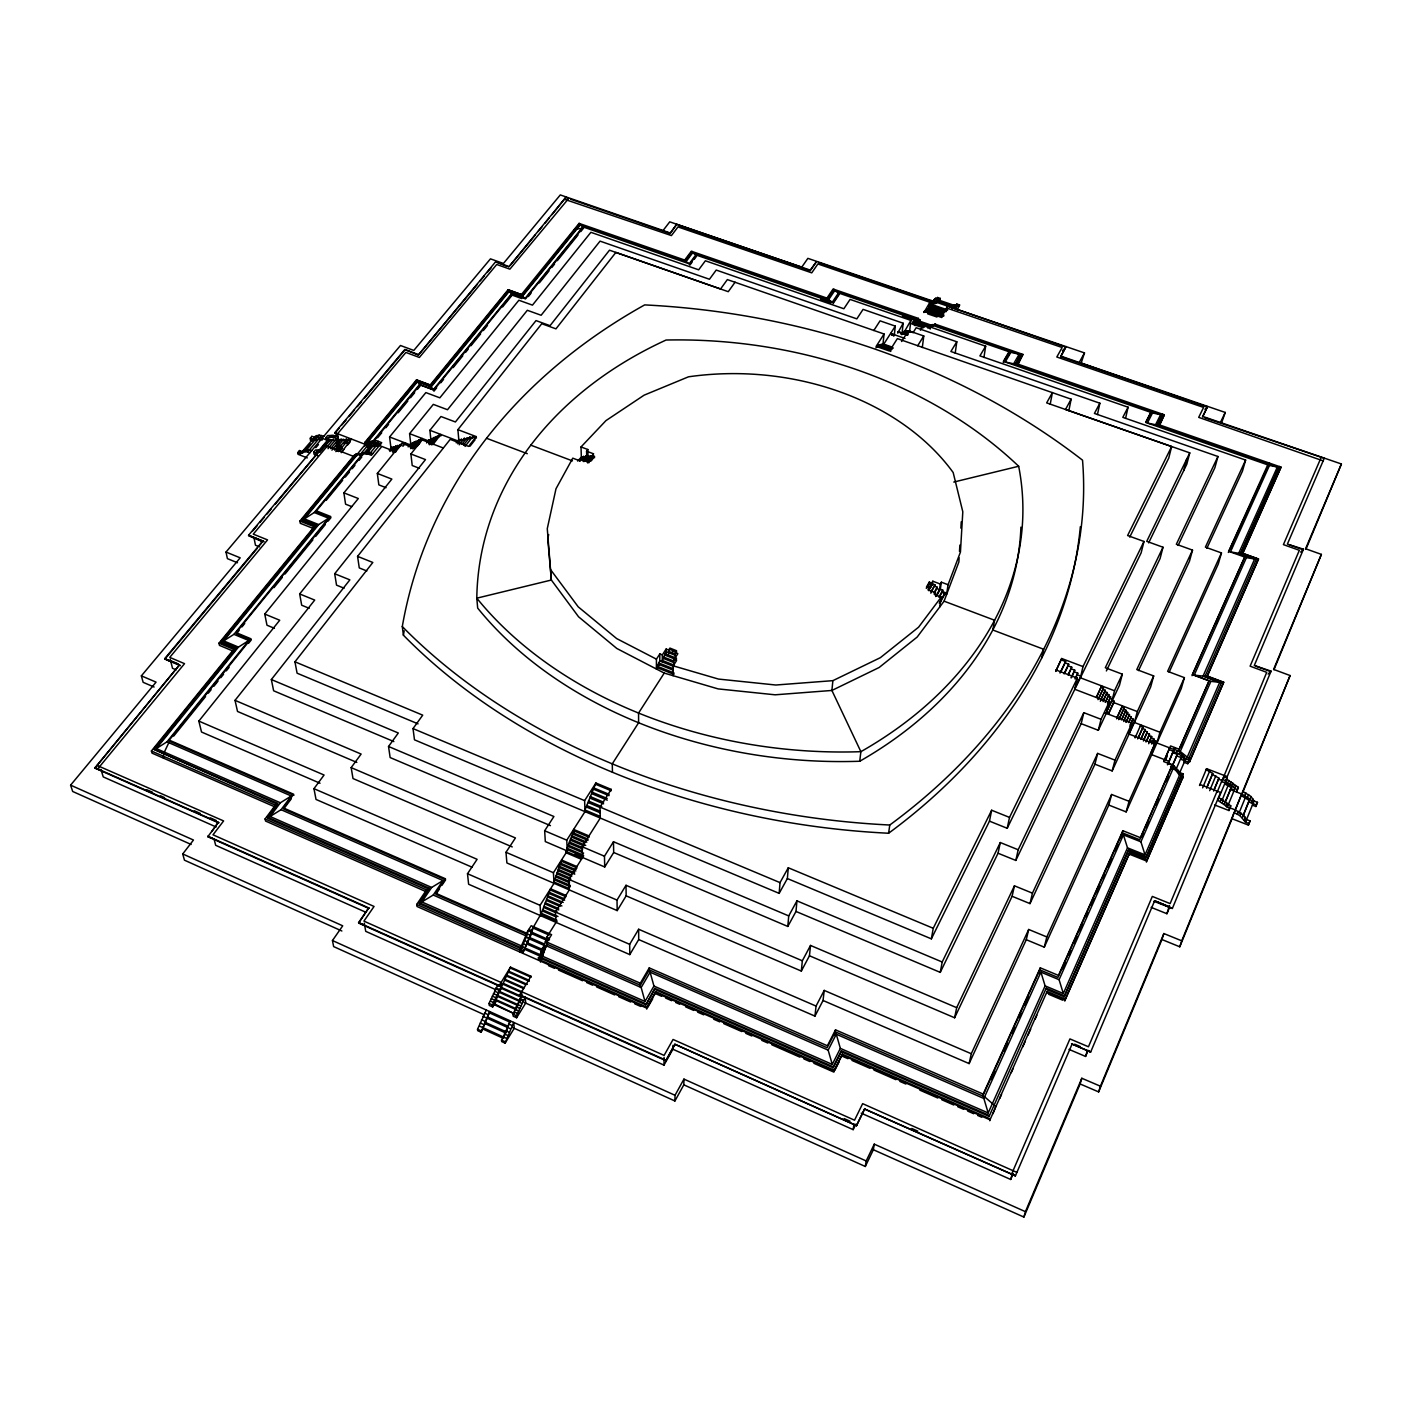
<?xml version="1.0" encoding="UTF-8"?>
<svg xmlns="http://www.w3.org/2000/svg" width="1412" height="1412" viewBox="0 0 1412 1412"><rect width="100%" height="100%" fill="white"/><g stroke="black" fill="none" stroke-linecap="round" stroke-linejoin="round"><path stroke-width="1.5" d="M649.255 971.685L649.255 967.891L827.397 1045.763L835.516 1029.86L983.193 1094.088L1040.291 967.838L1058.471 975.41L1122.858 830.715L1140.384 837.669L1172.225 764.898L1163.664 761.58L1170.566 745.942L1179.091 749.225L1209.025 680.866L1192.328 674.618L1244.643 557.087M654.797 989.353L654.797 988.365L833.274 1066.784L833.151 1067.772L654.797 989.353L645.866 1004.797L541.29 958.572L541.22 957.548L547.079 944.204L640.324 985.223L649.255 969.92L827.15 1047.739L835.269 1031.837L984.605 1096.824L995.778 1106.461L992.954 1113.68M662.281 661.893L662.334 654.921L659.828 653.915L656.439 659.157L656.386 669.023L658.927 665.105M813.877 1063.307L833.91 1072.114L834.157 1070.172L655.662 991.665L655.645 993.66L661.646 996.307M657.233 666.27L657.233 667.699L673.912 674.371L673.93 672.924L657.233 666.27L659.775 660.904L659.828 653.915M673.983 665.105L662.299 660.445L666.111 651.673L675.289 655.309M570.695 199.251L670.082 233.492L676.701 224.314L810.259 270.133L816.365 261.82L810.223 270.698L678.766 225.585M666.093 652.997L666.129 649.043L668.635 650.032L668.6 653.985M524.258 1002.449L663.993 1065.125L664.081 1057.341M674.83 1044.227L856.554 1125.664L674.83 1044.227L665.864 1060.694L519.563 995.178L530.983 976.257L510.491 967.149L498.983 985.947L501.154 985.399M676.701 224.314L670.082 233.492M673.065 675.677L673.206 665.829L676.577 660.569L674.053 659.58L677.848 653.685L675.324 652.697L676.595 650.738L669.906 648.09L668.635 650.032M674.053 659.58L673.965 666.552L659.775 660.904M675.271 656.633L675.324 652.697M685.385 260.285L685.367 261.414L692.039 251.442L685.385 260.285L579.096 223.396L521.434 294.526L508.108 289.742L430.219 384.946L416.522 379.828L365.055 442.15L365.355 444.409L356.301 455.37M663.993 1065.125L672.889 1049.24L672.959 1045.339M512.309 1027.424L674.918 1100.989L675.024 1095.288L683.955 1079.103L866.191 1160.964L865.309 1166.488L683.814 1084.84L683.955 1079.103M959.119 557.775L958.872 562.011L944.081 601.177L917.165 637.059L879.164 667.488L831.897 690.45L775.153 694.81L718.09 688.897L664.24 673.083L616.85 648.496L578.567 616.797L551.351 580.032L547.768 538.731L548.686 534.548M959.489 551.421L959.878 545.067M960.884 528.141L961.254 521.787M735.105 282.188L728.257 291.684L615.861 252.43L555.957 328.855L541.767 323.719L457.894 429.654L476.25 436.608L468.607 446.386L450.199 439.379L357.571 556.363L372.821 562.47L294.949 661.804L422.717 715.16L413.028 728.592L414.475 739.817L779.159 893.372L780.024 882.624L788.284 867.762L933.244 928.284L931.355 938.856L787.366 878.546L788.284 867.762M827.803 298.391L827.697 299.503L833.962 289.266L827.803 298.391L691.333 251.23L684.696 260.055M788.726 915.911L613.479 841.728L613.69 852.495L787.808 926.448L788.726 915.911L796.95 900.856L942.192 962.013L940.251 972.374L795.997 911.446L796.95 900.856M802.334 960.795L626.01 885.289L626.151 895.843L801.328 971.068L802.334 960.795L810.523 945.44L956.665 1007.674L954.618 1017.77L809.464 955.765L810.523 945.44M931.179 587.039L931.761 583.068L929.255 582.115L926.484 587.057L928.99 588.01L927.949 589.863L935.503 592.705L934.479 594.576L941.204 597.1L918.577 627.193L880.382 657.657L832.886 680.655L831.897 690.45L860.879 751.678L859.731 761.245A400.426 289.707 4.6 0 1 477.68 608.095L476.797 598.176A428.03 326.26 7.6 0 1 666.076 340.027A438.232 343.787 0.9 0 1 1018.67 466.26A412.692 303.598 -0.7 0 1 860.879 751.678A402.367 289.954 4.6 0 1 476.797 598.176L551.351 580.032L547.274 528.653L555.993 488.764L572.778 458.159L579.591 460.736L580.826 459.041L587.763 461.653L587.816 463.012L593.499 453.781L586.58 451.187L587.816 449.51L581.02 446.951L581.338 457.117L577.614 461.053M890.725 351.464L890.884 350L877.576 345.358L877.417 346.805L878.688 344.828L891.996 349.47M878.688 344.828L878.511 346.575L879.782 344.599L891.166 348.57M881.759 345.887L881.935 344.14L893.284 348.093M431.101 441.868L429.901 430.289L440.968 416.522L455.405 421.976L536.013 320.595L550.045 325.678L609.49 250.189L720.561 288.983L727.356 279.594L884.071 334.009L882.818 345.658L895.296 326.119L880.047 320.842L873.799 330.532M816.048 1006.068L638.648 929.255L638.701 939.562L814.953 1016.111L816.048 1006.068L824.22 990.412L971.279 1053.74L969.126 1063.589L823.055 1000.49L824.22 990.412M891.89 333.867L891.713 335.315L892.49 334.097L893.567 336.003M894.22 335.738L895.296 326.119M909.557 331.714L910.899 320.4L850.077 299.415L843.864 308.751L705.382 260.779L698.675 269.816L590.887 232.327L532.465 305.133L518.875 300.244L439.838 397.831L425.859 392.589L389.588 436.961L410.874 445.115L409.586 433.66L433.307 404.379L447.516 409.727L527.329 310.287L541.131 315.264L600.047 241.134L709.459 279.258L716.219 270.063L856.837 318.865L863.067 309.369L903.186 323.242L897.679 333.055L898.456 331.855L907.739 335.085L902.039 333.232L901.28 334.432L900.256 332.544M901.88 334.662L903.186 323.242M910.899 320.4L903.98 332.491L904.88 331.061L909.293 332.332M904.88 331.061L904.721 332.491L905.621 331.061L905.445 332.473L906.363 331.043L910.016 332.314M906.363 331.043L906.186 332.473L907.086 331.043L910.758 332.314M906.928 332.455L907.086 331.043M907.969 334.52L908.41 330.673L923.766 335.985L922.318 347.511M909.116 332.42L909.275 331.008L908.393 332.438M914.341 323.454L914.852 319.253L911.887 323.93L923.219 327.831M920.059 321.865L920.253 320.189L918.153 319.465L913.176 323.277L913.37 321.583L915.488 322.307L915.082 325.678L916.564 323.348L927.455 327.107M916.564 323.348L916.353 325.025L917.835 322.695L985.664 346.205L983.935 357.483M917.835 322.695L917.623 324.372L920.253 320.189M917.959 321.142L918.524 318.441L833.098 289.019L826.938 298.126M918.877 323.719L918.718 321.301L915.982 320.365M929.431 305.61L931.002 300.438L923.942 312.546L925.089 310.711L941.875 316.464M834.81 1035.42L835.516 1029.86M925.089 310.711L924.948 311.823L926.113 309.987L942.881 315.741L941.733 317.576M926.113 309.987L925.972 311.099L927.137 309.263L943.869 315.017L943.728 316.129M927.137 309.263L926.996 310.375L928.143 308.557L943.004 313.64M928.143 308.557L928.002 309.669L929.149 307.834L943.993 312.917M928.919 309.669L929.855 302.256L817.883 263.956L811.741 272.851L678.007 226.926L671.406 235.575L564.659 199.339M945.74 311.399L931.161 306.404L931.02 307.516L932.167 305.698L946.728 310.675M932.167 305.698L932.026 306.81L933.173 304.992L947.717 309.969M930.137 329.137L930.349 327.443L928.231 326.701M933.173 304.992L933.032 306.104L934.162 302.521L931.408 301.568L929.625 302.768L933.314 303.88L934.162 302.521M935.379 303.686L937.515 299.609L938.839 299.45L938.98 301.868L940.092 300.085L940.321 298.426L937.568 297.491L936.438 299.291L955.712 305.857L956.824 304.057L959.578 304.992L957.23 310.093M919.088 322.042L932.132 326.613L932.908 324.548L1019.182 354.218L1013.622 363.802L1005.238 361.984L1010.851 352.365L1019.182 354.218M937.356 299.15L937.568 297.491M1017.981 364.631L1022.959 354.412L934.956 324.072L934.815 325.184L935.397 324.248M841.234 1051.728L841.375 1050.757L989.335 1115.427L989.106 1116.38L841.234 1051.728L833.151 1067.772M989.777 1120.757L990.253 1118.869L842.258 1054.129L841.993 1056.07L847.977 1058.7M946.111 311.699L946.605 307.993L1062.159 347.511L1056.811 357.007L1203.589 407.415L1198.7 417.37L1323.203 460.894M951.953 309.352L954.071 305.274L958.466 306.81L959.578 304.992M956.595 305.716L956.824 304.057M955.2 353.176L956.807 341.775L916.176 327.725L912.982 332.773M888.607 833.239L889.772 825.014A634.87 458.671 -4.4 0 0 1082.527 460.171A721.973 602.024 -3.5 0 0 644.666 304.904A688.156 533.63 13.7 0 0 402.296 626.54L403.408 635.188A597.947 418.287 5.8 0 0 888.607 833.239A632.099 458.212 -4.5 0 0 1080.356 526.641M928.69 586.086L929.255 582.115M932.22 585.186L932.802 581.215L940.339 584.056L939.28 591.063M672.889 1049.24L853.166 1129.653L853.995 1123.987M930.843 593.181L934.921 584.797L932.414 583.862L928.619 590.64L931.567 584.392L929.061 583.438L926.29 588.38M934.109 593.852L937.215 587.215L934.709 586.262M936.403 596.252L940.321 589.228L941.363 582.203L948.07 584.727L946.552 594.646L943.216 593.393M939.704 607.019L941.204 597.1M939.651 596.923L942.81 590.163L940.321 589.228M864.656 1109.055L1015.422 1175.843L864.656 1109.055L856.554 1125.664M942.598 591.628L945.105 592.563L944.875 594.011L939.986 602.853M873.357 1149.721L874.257 1144.144L1025.43 1211.672L1023.894 1217.073L873.357 1149.721L865.309 1166.488M1008.344 355.895L1009.033 351.712L1003.42 361.331L1152.527 412.957L1160.629 414.669L1155.545 424.73L1147.391 423.035L1152.527 412.957M1015.44 364.455L1021.158 353.759L1016.358 362.866M1050.228 404.114L1052.417 392.554L1046.663 402.897L1171.642 446.545L1168.765 458.035L1129.741 537.072M1060.659 356.654L1066.095 346.611L1060.659 356.654L1207.384 407.009L1060.765 356.089M1068.866 410.61L1071.126 399.172L897.361 338.615L889.472 351.041L876.128 346.381L884.071 334.009M989.477 821.149L991.648 810.241L1009.509 817.407L1007.215 828.279L989.477 821.149L931.355 938.856M663.181 230.368L669.747 221.843L801.769 267.133L807.876 258.361L1084.487 352.912L1081.098 363.272M998.055 853.236L1000.296 842.54L1018.176 849.759L1015.828 860.438L998.055 853.236L940.251 972.374M1041.844 657.763L1043.644 649.255L992.795 629.999L994.577 620.239L944.081 601.177M1097.459 414.546L1099.86 403.214L950.876 351.5L956.807 341.775M1061.7 658.504L1055.699 671.371L1061.7 658.504L1083.004 666.588L1080.392 677.795L1114.509 690.768L1112.056 700.423L1106.602 712.001L1108.738 712.831L1108.402 714.19L1113.839 702.611L1114.192 701.235L1112.056 700.423M1012.104 896.285L1014.434 885.818L1032.437 893.161L1030.001 903.609L1012.104 896.285L954.618 1017.77M1060.588 672.5L1065.636 661.54L1061.383 659.916M1064.577 673.559L1068.725 664.222L1065.319 662.934M1125.558 418.411L1128.082 407.203L979.91 355.877L985.664 346.205M1068.531 674.618L1071.743 667.205L1068.337 665.917M1071.567 677.601L1074.761 670.188L1071.355 668.882M1075.52 678.66L1077.78 673.153L1074.373 671.865M1055.999 669.976L1077.391 678.113L1074.797 689.285L1109.038 702.364L1106.267 713.378L1098.307 730.286L1081.186 723.668L1083.816 712.672L1101.06 719.308L1098.307 730.286M1026.277 939.704L1028.713 929.467L1046.822 936.95L1044.28 947.17L1026.277 939.704L969.126 1063.589M1157.558 424.235L1157.293 425.347L1162.623 414.193L1157.558 424.235L1281.037 467.125L1242.772 553.575M1015.616 363.343L1164.353 414.81L1159.605 425.383M1096.753 696.91L1101.678 685.879L1096.171 697.457M1098.554 699.116L1103.478 688.085L1101.342 687.273M1100.336 701.305L1105.261 690.292L1103.125 689.48M1171.642 446.545L1127.606 535.536L1143.985 541.467L1141.143 552.851L1007.215 828.279M1103.054 701.57L1107.043 692.48L1104.925 691.668M1038.861 973.486L1040.291 967.838M1105.755 701.835L1108.844 694.669L1106.708 693.857M1107.537 704.023L1110.626 696.857L1108.491 696.045M1094.935 764.192L1097.653 753.408L1115.003 760.15L1112.162 770.917L1094.935 764.192L1030.001 903.609M1071.126 399.172L1065.513 409.462L1189.769 452.864L1146.738 541.343L1163.011 547.238L1105.314 667.752L1122.311 674.177L1119.487 685.244L1111.703 701.799M1064.207 996.784L1064.471 995.795L1046.239 988.171L1045.992 989.159L1064.207 996.784L1128.647 849.936L1146.191 856.943L1145.891 857.966L1128.347 850.977M1046.61 993.43L1047.122 991.453L1065.354 999.096L1064.807 1001.073M1163.011 547.238L1160.099 558.499L1106.373 670.947M1183.662 470.69L1186.609 459.324M1189.769 452.864L1186.804 464.23L1148.644 542.879M1119.275 719.096L1124.128 708.047L1121.993 707.235L1116.592 718.832M1207.542 406.462L1202.53 416.946L1207.384 407.009L1204.93 409.321M1121.958 719.326L1125.911 710.218L1123.775 709.406M1123.74 721.514L1127.676 712.407L1125.541 711.595M1126.405 721.744L1129.441 714.578L1127.323 713.766M1129.071 721.991L1131.224 716.749L1129.088 715.937M1108.808 805.069L1111.632 794.479L1129.071 801.328L1126.141 811.9L1108.808 805.069L1044.28 947.17M1104.661 712.76L1131.947 723.226L1129.053 734.081L1154.734 743.965L1151.715 754.661L1168.801 761.28L1168.342 762.868L1174.237 766.028L1179.761 772.576L1183.185 773.9L1181.862 777.447L1183.185 773.9M1129.953 726.103L1132.989 718.92L1130.853 718.108M481.121 1032.225L489.752 1011.592L481.121 1032.225L477.697 1030.672L477.538 1029.207L486.328 1010.057M1011.574 1174.149L1069.925 1038.914L1088.458 1046.769L1152.316 896.426L1170.142 903.609L1217.126 791.126M861.214 1113.168L1010.71 1179.479L1012.016 1174.643M1099.86 403.214L1094.424 413.434L1217.956 456.5L1176.337 544.273L1192.522 550.115L1136.784 669.57L1153.675 675.942L1137.313 711.577L1134.383 722.45L1159.976 732.263L1156.922 742.977L1173.972 749.543L1168.73 762.498M1016.887 1172.401L862.644 1103.654L854.542 1120.193L673.065 1039.461L664.099 1055.399L521.452 991.595L521.769 995.566L512.997 1014.24L513.174 1016.216L516.615 1017.752L525.688 1003.085L525.211 997.119L516.439 1015.793L516.615 1017.752M522.246 946.781L528.847 929.449L531.406 930.561L531.618 933.65L523.022 952.429L520.463 951.317L522.246 946.781L542.649 955.8L540.884 960.337M533.754 926.837L523.022 952.429M503.449 1036.973L510.297 1020.876L508.02 1026.242L487.475 1016.94M1135.46 736.552L1135.089 737.894L1140.772 724.903L1140.402 726.245L1142.961 727.233L1138.178 738.282M1084.487 352.912L1079.28 362.354L1225.245 412.445L1221.574 422.929M1153.675 675.942L1150.692 686.885L1112.162 770.917M505.09 1043.133L513.721 1022.429L514.25 1028.307L505.09 1043.133L501.666 1041.579L501.525 1040.114L505.072 1034.378M540.108 954.671L546.815 938.821M1217.956 456.5L1214.867 467.743L1178.102 545.473M1192.522 550.115L1189.469 561.252L1138.531 670.594M542.649 955.8L546.073 946.075L543.514 944.963M1141.249 738.67L1145.132 729.545L1142.59 728.574M1143.438 741L1147.321 731.875L1144.761 730.904M1146.491 741.371L1149.509 734.205L1146.95 733.216M1120.687 838.516L1122.858 830.715M1148.68 743.7L1151.68 736.517L1149.121 735.546M1151.733 744.071L1153.851 738.847L1151.309 737.858M1151.292 752.225L1156.04 741.159L1153.48 740.17M1072.132 1044.121L1090.682 1051.993L1071.532 1043.803M1128.894 855.125L1129.494 853.06L1147.038 860.067L1146.42 862.132M1128.082 407.203L1122.805 417.352L1245.631 460.065L1242.436 471.202L1206.854 548.297M1245.631 460.065L1205.389 547.15L1221.468 552.939L1167.618 671.353L1184.403 677.654L1181.279 688.491L1126.141 811.9M1221.468 552.939L1218.291 563.97L1169.154 672.183M1164.07 761.209L1169.701 747.901M1168.801 761.28L1167.477 764.827L1174.819 747.583L1173.972 749.543M1069.025 1049.398L1085.581 1056.441L1087.311 1050.634M1170.901 769.381L1172.225 764.898M1171.678 767.687L1177.29 754.361L1173.037 752.72M1080.109 1083.957L1081.804 1078.256L1100.425 1086.216L1098.642 1091.917L1080.109 1083.957L1023.894 1217.073M1240.495 553.822L1279.36 466.525L1240.495 553.822L1246.461 555.957M1176.814 755.949L1181.085 757.591L1180.608 759.179L1188.286 762.145L1187.792 763.715L1184.386 762.409L1183.627 758.526L1179.373 754.273L1169.242 749.49M1145.891 857.966L1181.632 775.029L1171.607 767.016L1139.766 839.752L1122.275 832.798L1057.941 977.422L1039.779 969.85L982.734 1096.012M1182.391 778.842L1183.027 776.741L1181.314 776.07M1281.037 467.125L1242.578 553.275L1258.516 558.993L1207.119 675.995L1223.727 682.225L1189.486 762.092L1190.139 759.991L1188.427 759.321L1188.745 758.279L1178.773 750.284L1208.69 681.943M1174.36 749.19L1180.22 752.331L1185.709 758.862L1189.116 760.185L1187.792 763.715M1256.415 559.54L1256.751 558.446L1240.813 552.727M1258.516 558.993L1207.348 676.119M1205.23 675.536L1221.874 681.767L1221.539 682.826L1204.913 676.595L1256.751 558.446M1153.939 901.35L1172.366 908.446L1154.663 900.732L1172.366 908.446L1220.568 792.467L1199.882 784.437L1199.547 785.496L1206.572 768.675L1227.169 776.618L1222.704 778.436M1206.572 768.675L1206.254 769.734L1212.749 773.423L1206.589 788.267M1151.151 907.369L1166.912 913.723L1169.489 905.639M1161.935 939.527L1163.859 933.544L1181.756 940.833L1179.761 946.799L1161.935 939.527L1098.642 1091.917M1212.414 774.464L1218.927 778.153L1213.632 791.055M1321.014 457.77L1283.42 544.626L1299.34 550.309L1250.114 666.164L1266.723 672.341L1221.504 782.072M1228.969 810.541L1229.658 808.476L1217.762 800.322L1219.209 796.633L1218.856 797.674L1230.752 805.811L1228.969 810.541L1214.655 804.964M1225.439 781.842L1226.887 778.188L1225.439 781.842L1237.265 789.943L1236.577 792.008L1238.342 787.314L1226.534 779.23M1300.628 552.11L1303.47 549.215L1287.373 544.097L1324.262 458.282L1204.612 417.67M496.318 1001.143L492.664 1006.95L489.24 1005.415L489.046 1003.438L497.836 984.87M492.664 1006.95L492.453 1004.973L501.242 986.406L358.577 922.601L368.744 907.916L358.666 923.113L498.983 985.947M1217.762 800.322L1225.104 782.883L1224.751 783.925L1231.264 787.614L1225.192 802.51M1268.117 674.053L1271.065 671.141L1254.28 665.511L1303.47 549.215M1202.689 416.399L1341.4 463.983L1305.994 549.162M1234 791.02L1234.353 789.979L1230.911 788.655M1341.4 463.983L1305.571 548.756L1321.385 554.386L1273.977 669.694M1232.041 818.713L1234.141 812.553L1240.054 815.73L1245.49 822.208L1248.949 823.567L1248.402 825.102L1232.041 818.713L1179.761 946.799M1229.358 807.611L1235.235 809.888L1234.706 811.423L1241.713 794.003L1230.046 789.485M1241.183 795.556L1249.232 800.428L1242.436 817.76M1321.385 554.386L1273.606 669.412L1290.091 675.536L1242.331 793.509M1246.037 821.078L1246.567 819.542L1243.531 815.095L1235.235 809.888M1249.479 822.419L1250.026 820.884L1246.567 819.542M1241.713 794.003L1249.973 799.174L1252.991 803.622L1252.444 805.175L1255.886 806.499L1256.415 804.964L1248.702 801.963M1256.945 803.852L1257.474 802.316L1254.05 800.992L1251.032 796.544L1242.789 791.373M948.07 584.727L960.442 552.057L962.807 511.779L953.171 472.526A243.623 183.331 2.7 0 0 688.491 376.81L644.119 395.166L605.977 420.599L581.02 446.951M523.022 947.258L520.004 952.059L520.693 947.505L526.57 934.197L435.884 894.308L439.538 888.889M1245.49 822.208L1254.05 800.992M1248.402 825.102L1250.026 820.884M1255.886 806.499L1257.474 802.316M1242.789 816.33L1249.232 800.428M1249.973 799.174L1251.032 796.544M1244.29 819.966L1245.366 817.283M1251.791 801.381L1252.85 798.733M1239.012 813.1L1245.472 797.215M1240.054 815.73L1241.13 813.065M1247.59 797.162L1248.667 794.515M1181.756 940.833L1290.091 675.536M1237.247 813.965L1238.324 811.3M1244.802 795.397L1245.861 792.767M1229.658 808.476L1230.752 805.811M1237.265 789.943L1238.342 787.314M1225.793 805.775L1226.887 803.128M1233.417 787.261L1234.494 784.648M1227.081 807.47L1228.175 804.805M1234.688 788.937L1235.782 786.325M1227.822 805.828L1234.353 789.979M1222.104 800.145L1228.193 785.248M1222.227 802.704L1223.339 800.057M1229.887 784.207L1230.982 781.577M1224.151 804.187L1231.264 787.614M1231.793 785.672L1232.888 783.042M1226.993 777.147L1271.065 671.141M1100.425 1086.216L1163.859 933.544M1220.074 801.416L1221.186 798.751M1227.752 782.919L1228.846 780.289M1217.073 792.379L1222.015 780.518L1218.591 779.195M1166.912 913.723L1169.418 907.722M1209.696 790.649L1215.838 775.788M1213.967 790.014L1218.927 778.153M1206.925 787.225L1212.749 773.423M1085.581 1056.441L1088.158 1050.369M1154.663 900.732L1090.682 1051.993L1088.175 1050.863M1202.653 787.861L1209.66 771.058M1025.43 1211.672L1081.804 1078.256M1147.038 860.067L1183.027 776.741M1190.139 759.991L1223.727 682.225M1182.709 777.783L1146.738 861.091L1129.194 854.101L1065.089 1000.084L1046.874 992.442M1010.71 1179.479L1013.322 1173.443M1072.255 1043.627L1015.422 1175.843L1013.022 1174.307M1182.338 775.876L1178.914 774.553L1185.709 758.862M1187.051 757.609L1219.668 682.367L1203.042 676.136L1194.234 675.077L1246.408 557.634L1254.668 558.993L1203.042 676.136M1145.044 854.842L1140.914 841.817L1123.422 834.88L1127.5 847.853L1145.044 854.842L1179.92 774.358M1146.191 856.943L1181.632 775.029M1188.427 759.321L1221.874 681.767M1188.286 762.145L1189.116 760.185M1178.914 774.553L1175.772 770.034L1181.085 757.591M1181.756 756.32L1182.603 754.361M1177.661 772.258L1178.508 770.299M1183.627 758.526L1184.474 756.585M1176.567 752.508L1177.414 750.566M1172.154 766.098L1177.29 754.361M1141.637 837.387L1143.402 833.345M1146.05 827.291L1148.697 821.237M1155.757 805.105L1158.405 799.051M1166.347 780.889L1168.112 776.847M1181.12 747.142L1182.868 743.118M1180.485 750.955L1210.896 681.343L1219.668 682.367M1140.914 841.817L1174.237 766.028M1179.373 754.273L1180.22 752.331M1064.471 995.795L1128.647 849.936M1065.354 999.096L1129.494 853.06M1165.659 759.744L1167.371 755.844M1063.324 993.501L1059.088 979.699L1040.909 972.127L1045.109 985.876L1063.324 993.501L1127.5 847.853M1059.088 979.699L1123.422 834.88M1192.028 675.695L1244.307 558.181M1062.742 968.879L1065.407 962.86M1068.972 954.847L1070.755 950.841M1074.32 942.81L1077.003 936.791M1079.668 930.773L1082.351 924.772M1085.916 916.741L1087.699 912.734M1091.264 904.704L1093.947 898.685M1096.612 892.666L1099.295 886.665M1102.86 878.635L1104.643 874.628M1108.208 866.597L1111.773 858.584M1115.339 850.553L1118.022 844.535M1216.509 622.974L1218.274 619.003M988.188 1112.956L983.864 1098.483L836.275 1034.219L840.352 1048.375L988.188 1112.956L1045.109 985.876M1277.348 467.037L1269.459 465.448L1230.434 551.898L1238.73 553.275L1277.348 467.037L1155.545 424.73M1129.071 801.328L1156.04 741.159M1159.976 732.263L1184.403 677.654M989.106 1116.38L1046.239 988.171M1047.122 991.453L990.006 1119.822L842.117 1055.099L834.033 1071.143L655.645 992.671L646.731 1008.133L416.999 906.486L416.716 904.421L426.53 889.913L265.085 818.925L275.393 805.193L151.419 750.972L233.757 649.379L218.948 643.184L314.188 526.764L299.891 521.063L354.694 454.699L356.089 455.246L303.615 518.857M999.731 1098.465L1001.514 1094.494M1011.239 1072.696L1013.004 1068.743M1022.729 1046.945L1025.394 1040.997M1028.042 1035.049L1030.689 1029.101M1035.12 1019.199L1036.885 1015.228M1149.05 742.359L1151.68 736.517M1152.104 742.73L1153.851 738.847M1143.808 739.659L1147.321 731.875M1228.334 552.445L1269.476 463.118M991.436 1079.315L995.054 1071.32M1004.073 1051.322L1007.691 1043.327M1012.21 1033.337L1014.91 1027.336M1019.429 1017.346L1021.247 1013.339M1024.847 1005.344L1028.466 997.349M1231.476 547.98L1233.206 544.132M1258.092 489.029L1259.892 485.057M983.864 1098.483L1040.909 972.127M1145.997 741.988L1149.509 734.205M1140.737 739.27L1145.132 729.545M1267.764 464.848L1228.652 551.351L1246.408 557.634M1046.822 936.95L1111.632 794.479M1137.648 738.882L1142.961 727.233M1130.306 724.744L1132.989 718.92M1115.003 760.15L1131.947 723.226M1129.406 732.74L1134.754 721.091L1132.618 720.279M971.279 1053.74L1028.713 929.467M1125.876 722.326L1129.441 714.578M1128.541 722.573L1131.224 716.749M1121.41 719.908L1125.911 710.218M1124.093 720.155L1127.676 712.407M1116.945 717.472L1122.363 705.859M1118.728 719.661L1124.128 708.047M1032.437 893.161L1097.653 753.408M1108.738 712.831L1114.192 701.235M1107.89 702.646L1110.626 696.857M1101.06 719.308L1109.038 702.364M1114.509 690.768L1122.311 674.177M1106.955 710.642L1112.409 699.046L1110.273 698.234M956.665 1007.674L1014.434 885.818M1103.39 700.193L1107.043 692.48M1105.19 702.382L1108.844 694.669M1097.971 699.646L1103.478 688.085M1100.689 699.928L1105.261 690.292M1015.828 860.438L1081.186 723.668M866.191 1160.964L874.257 1144.144M1220.497 422.329L1225.245 412.445M1018.176 849.759L1083.816 712.672M1075.185 687.626L1080.78 676.119L1077.391 674.83M942.192 962.013L1000.296 842.54M853.166 1129.653L855.848 1124.164M856.625 1125.188L864.726 1108.579M1074.973 678.89L1077.78 673.153M1009.509 817.407L1077.391 678.113M1083.004 666.588L1143.985 541.467M1071.002 677.831L1074.761 670.188M1067.984 674.865L1071.743 667.205M933.244 928.284L991.648 810.241M1059.953 672.995L1065.636 661.54M1064.013 673.789L1068.725 664.222M833.274 1066.784L841.375 1050.757M1159.287 424.853L1164.353 414.81M834.157 1070.172L842.258 1054.129M834.81 1070.331L839.293 1061.418M832.268 1064.383L828.156 1050.14L650.102 972.197L653.95 986.053L832.268 1064.383L840.352 1048.375M828.156 1050.14L836.275 1034.219M1150.78 412.339L1145.644 422.417L1269.459 465.448M1146.226 421.835L1150.515 413.451M814.953 1016.111L823.055 1000.49M801.328 971.068L809.464 955.765M787.808 926.448L795.997 911.446M674.918 1100.989L683.814 1084.84M939.227 603.153L945.105 592.563M779.159 893.372L787.366 878.546M938.892 597.223L942.81 590.163M934.32 592.387L937.215 587.215M940.339 584.056L941.363 582.203M935.644 596.535L939.509 589.616L937.003 588.663M674.812 1044.721L665.864 1060.694L664.505 1059.529M931.055 591.716L934.921 584.797M931.761 583.068L932.802 581.215M542.155 956.048L645.019 1001.479L653.95 986.053M645.866 1004.797L654.797 988.365M1017.434 363.996L1022.959 354.412M646.731 1009.121L646.731 1007.127L655.662 991.665M647.72 1007.409L652.679 998.813M645.019 1001.479L641.172 987.535L650.102 972.197M640.324 986.988L640.307 983.211L649.255 967.891M1003.244 362.443L1008.839 352.841M395.819 451.84L381.822 446.457L343.893 492.859L358.313 498.524L264.75 614.061L279.717 620.239L198.827 721.091L324.072 775.029L313.958 788.673L477.097 859.308L467.496 873.728L468.625 884.247L629.787 954.6L638.701 939.562M629.787 954.6L629.664 944.346L638.648 929.255M422.117 438.444L414.404 448.045L401.838 443.209L377.339 473.444L391.848 479.092L299.662 593.94L314.717 600.082L235.027 700.352L361.119 754.061L351.164 767.616L515.433 837.951L505.99 852.301L506.89 862.961L617.203 910.599L626.151 895.843M617.203 910.599L617.009 900.079L626.01 885.289M485.34 1023.771L505.867 1033.072L507.349 1029.013M521.699 994.595L519.563 995.178M516.563 1006.226L520.022 1000.667L499.513 991.453L501.437 988.4L500.872 982.381L363.925 921.118L374.056 906.451L213 834.81L223.608 820.937L97.057 765.41M574.913 854.225L604.724 866.968L613.69 852.495M917.659 345.781L923.766 335.985M527.153 944.169L542.437 950.911L544.679 945.634L529.376 938.909M547.185 945.987L546.938 942.157L551.615 934.673L531.194 925.725L526.5 933.173L526.817 937.515M929.873 328.237L931.814 325.095L1010.851 352.365M928.019 328.396L929.996 325.872L931.761 326.419L934.956 324.072M646.731 1007.127L538.325 959.207L541.661 952.165M931.761 326.419L932.908 324.548M538.325 959.207L540.196 956.189L524.911 949.429M604.724 866.968L604.46 856.219L613.479 841.728M541.29 958.572L540.478 962.101M531.618 933.65L546.921 940.357L546.726 937.286L556.716 921.295L556.646 920.006L541.378 913.335L550.556 888.783L565.859 895.402L564.535 898.914L549.25 892.296M494.006 1003.65L514.621 1013.887L494.112 1004.656L499.513 991.453M936.58 303.068L937.992 300.827L955.959 307.163L957.583 305.839M556.028 922.407L555.428 912.028L569.301 889.913L568.807 879.341L583.685 855.707M920.395 330.196L923.748 324.848M939.192 300.226L940.321 298.426M521.858 996.59L501.348 987.394L510.491 967.149M583.597 853.007L582.45 854.807L567.147 848.294L573.713 830.768L589.033 837.263L588.98 835.904L573.643 829.409L573.872 834.545M581.373 857.966L582.503 856.149L567.218 849.636L566.071 851.436L566.124 852.777L581.426 859.308L581.373 857.966L566.071 851.436M929.29 306.722L933.314 303.88M929.008 308.946L932.238 303.827M931.161 306.404L930.014 308.222L930.155 307.128L944.752 312.123M914.711 320.365L918.524 318.441M582.556 857.49L582.132 846.723L600.277 818.042L599.976 807.064L611.202 789.379L595.917 783.007L584.621 800.622L585.009 811.618L566.759 840.175L567.271 850.977L553.433 872.722L554.033 883.312L540.072 905.339L540.761 915.735M901.58 341.492L908.41 330.673M531.406 930.561L541.378 913.335M914.023 324.654L915.488 322.307M569.248 888.589L553.963 882.006L560.458 863.138L561.605 861.32L576.908 867.886L575.761 869.704L560.458 863.138M600.224 816.401L584.956 809.976L595.917 783.007M664.24 673.083L638.559 713.06L638.612 722.75L612.278 763.839L612.455 772.24M875.987 347.829L877.576 345.358M671.971 652.679L673.224 650.72M567.271 850.977L545.314 841.587L544.661 830.768L553.91 816.507L388.529 746.489L398.308 733.005L271.351 679.543L349.858 579.855L334.697 573.749L425.489 459.588L410.892 453.976L422.17 439.926L443.191 447.957M662.334 654.921L666.129 649.043M521.646 946.005L421.853 901.933L433.237 895.031L442.997 880.558L281.059 809.694L270.08 816.489L431.648 887.442L442.997 880.558M915.311 319.447L838.499 292.955L832.321 302.133L828.562 299.785L692.004 252.571M839.363 293.219L833.186 302.415L695.834 254.901L692.71 252.783L686.055 261.644L579.697 224.702L579.661 223.573L522.016 295.92L508.691 291.137L508.62 290.007L521.963 294.79M441.974 885.271L445.61 879.835L283.671 809.005L291.331 798.733M833.098 303.545L839.275 294.349M520.781 948.529L419.346 903.698L429.019 888.148L267.468 817.177L277.776 803.446L153.714 749.242L235.998 647.684L221.172 641.472L316.341 525.105L302.044 519.422L355.93 454.117L364.508 453.711M420.688 901.05L423.141 897.432M419.346 903.698L429.019 888.148M421.853 901.933L431.648 887.442M828.562 299.785L834.721 290.66L917.482 319.183M954.953 308.646L955.959 307.163M484.21 1014.716L333.638 946.587L332.455 940.533L342.71 925.813L182.73 853.96L193.462 840.034L70.6 785.143L156.061 682.137L141.376 675.854L240.181 557.828L226.008 552.057L400.461 345.499L413.787 350.441L490.458 258.855L503.431 263.462L560.299 194.927L670.082 232.927M918.7 321.283L915.294 324.001L924.383 327.143M932.838 301.074L935.521 298.303L938.274 299.238M590.163 461.159L593.499 453.781M583.315 461.583L587.974 455.193L587.816 449.51M584.497 461.495L588.027 456.676L585.733 455.829L582.221 460.63M585.574 460.965L589.016 456.235L593.569 456.482M586.686 461.9L591.275 455.617M587.763 461.653L588.998 459.959L591.31 460.841L594.593 456.341L592.281 455.458M579.961 461.247L583.474 456.447L585.768 457.312L585.733 455.829M281.059 809.694L291.296 795.997L166.934 741.865L156.308 748.589L280.37 802.775L291.296 795.997M695.834 254.901L689.18 263.797L686.055 261.644M696.54 255.113L689.868 264.026L582.891 226.873L580.261 224.896L522.546 296.185L509.202 291.401L431.225 386.835L417.511 381.699L367.685 442.097L366.29 441.568L416.946 380.199L430.66 385.335L430.766 386.464L417.07 381.328L416.946 380.199M689.85 265.156L692.074 262.191M694.298 259.226L696.504 256.243M429.16 889.189L267.698 818.236L278.005 804.505L153.714 749.242M270.08 816.489L280.37 802.775M368.832 908.428L207.846 836.716L218.348 822.296L211.835 831.509M465.042 446.439L472.685 436.679L476.373 438.073L476.25 436.608M470.002 446.21L475.103 439.714M459.218 444.798L464.319 438.32L467.248 439.432M461.989 444.18L467.09 437.685L470.019 438.797L469.878 437.032L472.808 438.144L472.685 436.679M463.507 445.151L469.878 437.032M456.235 442.839L458.794 439.591L464.477 440.067L464.319 438.32M457.717 443.827L461.547 438.955M432.831 444.692L440.773 434.437L440.915 435.884L439.097 435.196L431.401 444.851M428.242 442.203L430.801 438.991L434.261 438.92L430.413 443.739M428.613 443.05L432.46 438.232M428.983 443.897L434.119 437.473L435.92 438.161L432.072 442.98M429.354 444.745L435.779 436.714L439.238 436.643L439.097 435.196M431.013 443.986L437.438 435.955M426.583 442.944L429.16 439.75L430.96 440.438M410.451 447.833L415.587 441.444L417.37 442.132M410.786 448.681L417.211 440.703L419.011 441.391L415.146 446.174M411.898 447.675L415.587 441.444M412.233 448.522L418.852 439.944L420.635 440.632M412.763 448.787L420.476 439.203L422.276 439.873M417.14 446.28L419.699 443.086M166.934 741.865L248.777 640.536L233.933 634.341L223.643 640.889L238.469 647.084L248.777 640.536M582.891 226.873L524.999 298.532L522.546 296.185M583.474 227.05L525.546 298.815L511.585 293.731L509.202 291.401M173.694 736.076L205.552 696.593M208.323 693.151L211.094 689.727M213.865 686.285L218.013 681.131M220.784 677.707L223.555 674.265M226.326 670.841L229.097 667.399M248.494 643.36L251.265 639.936L236.404 633.741L239.175 630.317M528.353 296.538L531.106 293.114M539.384 282.859L549.039 270.91M551.792 267.486L554.545 264.079M557.316 260.655L577.985 235.027M580.738 231.603L583.509 228.197L575.108 229.203L575.143 230.332L573.837 229.874L573.907 232.133M408.139 446.88L410.715 443.686L414.122 443.633L413.963 442.203L415.746 442.874M409.762 446.139L412.339 442.944M410.098 446.986L413.963 442.203M393.224 452.828L399.667 444.886L399.825 446.316L397.707 445.504L392.554 451.84M395.183 452.228L401.626 444.286L401.785 445.715M158.126 745.236L181.424 716.466M184.16 713.095L186.896 709.707M191.008 704.623L193.762 701.235M203.346 689.391L229.379 657.251M232.133 653.862L234.869 650.473M522.016 295.92L579.697 224.702M156.308 748.589L238.469 647.084M402.967 446.263L405.544 443.068L405.703 444.498M389.288 450.463L391.865 447.304L395.925 447.516L395.748 446.104L397.866 446.916L397.707 445.504M389.941 451.452L393.807 446.704M391.901 450.852L395.748 446.104M233.933 634.341L328.59 518.222L314.258 512.521L304.392 518.875L318.688 524.576L328.59 518.222M417.511 381.699L419.576 384.523L433.36 389.694L511.585 293.731M512.115 293.996L433.819 390.083L420.017 384.894L374.709 439.997L381.717 442.68L371.391 455.299L364.349 452.581L316.412 510.862L330.743 516.545L236.157 632.629L251.036 638.824L169.246 740.135L293.678 794.25L283.441 807.946L445.486 878.793L435.743 893.266L526.5 933.173M241.964 626.91L244.735 623.504M273.928 587.657L282.276 577.42M285.047 573.996L312.864 539.861M315.635 536.454L325.36 524.505M328.149 521.081L330.92 517.674L316.606 511.991M433.925 391.212L436.679 387.841M440.791 382.776L443.544 379.404M453.146 367.614L462.765 355.806M465.501 352.435L468.255 349.064M470.99 345.693L480.609 333.903M483.345 330.532L487.475 325.466M502.566 306.933L512.185 295.126L521.769 298.567M430.66 385.335L508.62 290.007M235.998 647.684L236.245 648.779L221.419 642.584L233.827 627.405M236.581 624.033L240.711 618.968M243.482 615.597L246.235 612.226M250.365 607.16L253.119 603.789M268.28 585.239L316.341 525.105M430.766 386.464L507.296 292.831M223.643 640.889L318.688 524.576M326.19 500.342L342.604 480.345M345.34 477.027L349.452 472.032M352.188 468.696L354.924 465.36M359.036 460.365L361.772 457.029M377.604 437.773L381.717 432.778M385.829 427.765L388.582 424.43M398.184 412.745L407.786 401.061M410.539 397.725L414.651 392.712M417.387 389.377L420.141 386.041M365.655 453.252L370.809 446.969L370.597 445.274L374.092 446.633M366.114 454.382L373.862 444.939L377.357 446.28L376.933 442.909L378.222 441.338L378.434 443.033M367.544 447.304L368.514 444.445L374.604 443.809L375.892 442.238L371.462 442.168L368.62 444.056L365.832 442.98L364.773 446.227M367.879 453.94L369.167 452.352L372.697 453.711M355.471 455.529L356.777 453.958L359.566 455.035L362.425 453.164L369.397 454.046L377.145 444.603L380.658 445.945L380.428 444.25L376.933 442.909M304.392 518.875L357.342 454.664M354.694 454.699L355.012 456.941L324.407 445.08L248.547 535.236L262.808 540.99L164.745 658.592L179.518 664.875L94.869 768.075L100.376 770.105L97.728 768.887L184.531 663.658L169.74 657.392L267.539 539.896L253.277 534.142L327.178 446.157M369.803 442.874L359.46 455.441L362.425 453.164M370.173 443.721L371.462 442.168M314.258 512.521L363.113 453.164M367.685 442.097L373.456 440.579L419.576 384.523M362.831 454.717L370.597 445.274M372.238 443.509L373.527 441.938M508.761 267.009L566.035 197.098L552.092 214.553M510.156 265.315L535.324 234.869M538.113 231.48L542.296 226.397M545.103 223.025L549.286 217.942M365.055 442.15L366.449 442.697L415.71 382.987M338.456 451.575L348.852 439.097L346.417 443.35M339.921 451.152L342.516 448.028M351.464 439.044L341.227 452.67L343.822 449.545M347.723 444.851L350.317 441.727M336.003 446.598L341.033 439.256L346.399 440.279L343.804 443.386M334.538 450.11L343.645 439.203M336.003 449.669L339.904 444.992M335.844 451.628L346.24 439.15L349.011 440.226M337.309 451.187L341.21 446.51M418.287 354.518L404.803 349.505L418.34 355.083L495.612 261.767L508.726 266.444M257.319 548.262L164.886 659.139L180.401 665.67M260.108 544.908L262.808 540.99M418.34 355.083L477.38 284.253M480.186 280.882L484.404 275.834M487.211 272.463L491.429 267.397M328.043 448.681L335.862 439.361L338.615 440.438L336.003 443.544M330.637 448.645L338.439 439.308L337.627 433.713L405.879 352.435L419.364 357.448L496.742 264.485L509.891 269.162L568.63 198.545L566.053 197.645M331.926 450.146L341.033 439.256M318.988 450.375L328.113 439.52L336.021 440.491L335.862 439.361M332.191 435.408L327.619 435.567L325.89 437.614L327.955 438.408L332.191 435.408L337.415 436.184M338.121 437.085L334.856 432.654L404.803 349.505M319.165 451.487L326.984 442.185M252.872 530.788L257.09 525.776M259.896 522.44L264.115 517.427M266.921 514.092L271.122 509.079M275.34 504.066L324.407 445.08M334.944 433.202L339.145 428.224M341.933 424.888L346.134 419.911M348.923 416.575L354.518 409.939M357.324 406.603L361.507 401.608M364.314 398.29L404.856 350.07M330.461 437.455L333.797 435.373M320.259 451.875L330.69 439.467M332.067 437.42L333.814 437.685L335.544 435.637M326.754 447.18L333.267 439.414M315.864 447.657L318.459 444.568M317.788 455.758L314.046 454.311L313.693 452.087L315.441 450.004L321.618 449.846M313.693 452.087L315.758 452.881L317.506 450.816M327.955 438.408L329.684 436.361M315.758 452.881L318.635 450.199M329.084 437.791L330.814 435.743M306.404 448.663L310.322 444.039M299.485 450.552L299.75 452.211L302.486 453.27L302.221 451.611L299.485 450.552L297.72 452.617L300.456 453.693L305.151 451.628L315.811 438.938L322.377 439.926L322.13 438.25L317.365 437.19L313.782 438.126L312.935 440.95L310.216 439.891L311.681 436.184L314.399 437.243L319.094 435.143L323.86 436.202M317.365 437.19L319.094 435.143M305.151 451.628L307.445 451.911L309.193 449.846L311.681 450.622M319.641 437.473L321.389 435.425M308.504 450.957L318.971 438.602M300.456 453.693L315.511 436.079M303.156 451.822L304.904 449.757L309.193 449.846M315.37 437.42L317.1 435.373M302.221 451.611L304.904 449.757M1062.512 350.617L1065.989 347.158M953.788 482.057L1018.67 466.26M316.888 452.264L319.871 451.928M832.886 680.655L775.823 685.014L718.461 679.066L673.206 665.829M333.814 437.685L338.28 438.197M374.604 443.809L377.145 444.603M307.445 451.911L309.916 452.705M363.131 924.56L358.577 922.601M935.521 298.303L938.839 299.45M954.812 304.886L958.13 306.033M934.762 298.673L937.515 299.609M954.071 305.274L956.842 306.21M933.844 299.609L936.597 300.562M936.791 301.427L953.365 307.075M946.04 305.292L952.235 307.41M818.448 262.544L930.932 300.985M1063.907 346.452L947.752 306.157L940.869 317.206L924.066 311.434M930.137 302.68L932.908 303.633M207.846 836.716L212.488 838.304M929.696 312.387L935.273 314.294M927.666 313.835L937.003 317.029M918.241 320.683L933.226 325.837M930.79 325.466L932.908 326.19M902.48 316.147L912.682 319.677M915.188 320.771L917.306 321.495M914.235 321.76L916.353 322.483M1013.622 363.802L1160.629 414.669M820.672 299.238L831.015 302.821M908.551 331.026L912.205 332.297M907.828 331.026L911.481 332.297M904.139 331.079L907.828 332.349M897.855 331.626L907.139 334.856M890.654 333.409L905.004 338.439M883.012 343.91L892.455 347.211M880.859 344.369L892.225 348.34M506.89 266.339L495.612 261.767M1289.368 544.803L1303.294 549.762M1238.73 553.275L1254.668 558.993M1256.133 666.199L1270.888 671.671M1194.234 675.077L1210.896 681.343M592.316 456.817L594.628 457.682M586.757 456.87L589.051 457.735L589.016 456.235M927.684 585.909L930.19 586.845M581.338 457.117L583.527 457.929L583.474 456.447M530.806 445.168L572.425 460.877M486.54 438.267L527.294 453.693M429.901 430.289L458.935 441.338L457.894 429.654M409.586 433.66L429.301 441.179L429.16 439.75M1113.486 702.47L1137.313 711.577M373.456 440.579L374.851 441.126M1149.721 740.206L1155.651 742.483M334.856 432.654L365.355 444.409M364.543 444.551L370.809 446.969M419.47 468.325L412.216 465.519L410.892 453.976M1222.351 779.477L1225.793 780.801M338.439 439.308L341.21 440.385M1221.68 781.56L1231.282 785.284M322.13 438.25L329.737 441.197M309.952 438.232L316.076 440.615L315.811 438.938M386.041 487.687L378.84 484.881L377.339 473.444M307.286 457.894L298.003 454.276L297.72 452.617M351.712 506.59L345.569 504.172L343.893 492.859M664.84 653.632L676.542 658.274M664.84 655.08L676.524 659.722M663.569 657.039L673.312 660.904M663.552 658.486L673.295 662.352M316.535 526.217L302.239 520.534L302.044 519.422M658.522 662.863L673.347 668.776M658.504 664.311L673.33 670.223M314.558 528.988L300.279 523.305L299.891 521.063M366.838 570.96L359.266 567.924L357.571 556.363M253.931 537.478L264.097 541.59M1157.311 901.88L1169.171 906.663M248.547 535.236L262.914 541.537M262.914 541.855L248.671 535.801M259.508 546.868L255.466 545.226L254.001 537.848M344.069 588.204L336.533 585.15L334.697 573.749M237.498 562.753L227.403 558.64L226.008 552.057M309.175 608.29L301.691 605.218L299.662 593.94M169.334 660.975L164.745 658.592M274.422 628.287L266.974 625.216L264.75 614.061M595.952 784.401L611.22 790.773L611.202 789.379M593.711 787.896L608.996 794.285L609.013 795.662L593.746 789.29M591.946 792.097L607.231 798.486M591.999 793.756L607.266 800.145M418.058 723.862L297.085 673.189L294.949 661.804M590.198 796.562L603.577 802.157M590.251 798.221L603.612 803.816M234.251 651.585L219.442 645.372L218.948 643.184M588.451 801.028L601.83 806.64M1048.639 994.277L1062.795 1000.226M413.028 728.592L584.621 800.622M599.976 807.064L780.024 882.624M588.504 802.687L599.959 807.487M586.704 805.511L600.065 811.123M586.757 807.152L600.118 812.765M393.842 741.565L273.628 690.786L271.351 679.543M170.587 660.675L177.965 663.799M1074.638 1044.192L1080.198 1046.539M572.566 832.55L587.886 839.063L587.939 840.405L572.619 833.91M550.451 825.632L390.136 757.556L388.529 746.489M571.489 835.692L586.81 842.205M571.542 837.051L584.939 842.752M176.2 669.853L172.511 668.282L170.199 659.21M570.395 838.852L585.715 845.364M570.466 840.193L583.844 845.894M544.661 830.768L566.759 840.175M582.132 846.723L604.46 856.219M569.318 841.993L582.715 847.694M569.371 843.352L582.768 849.053M568.224 845.135L581.62 850.854M568.295 846.494L581.673 852.195M356.812 762.409L237.516 711.454L235.027 700.352M561.535 859.996L576.855 866.562M154.12 687.026L143.141 682.331L141.376 675.854M560.529 864.479L575.814 871.045M559.364 866.28L574.684 872.863M512.238 846.918L353 778.542L351.164 767.616M559.434 867.621L574.737 874.187M558.287 869.421L571.683 875.193M558.358 870.763L571.736 876.517M557.21 872.581L570.589 878.335M557.281 873.904L570.66 879.658M505.99 852.301L553.433 872.722M568.807 879.341L617.009 900.079M556.116 875.722L569.513 881.476M556.187 877.046L569.565 882.8M555.04 878.864L570.324 885.448M555.11 880.17L570.395 886.771M320.03 783.236L201.528 732.034L198.827 721.091M550.645 890.107L565.93 896.708M549.321 893.602L564.606 900.221M547.944 895.808L563.229 902.427M548.015 897.114L561.376 902.903M546.62 899.303L561.905 905.957M472.173 867.25L316.023 799.439L313.958 788.673M546.709 900.609L560.07 906.416M545.314 902.815L558.675 908.64M545.385 904.121L558.746 909.928M293.89 795.309L169.528 741.212L163.651 753.567L163.457 758.12M543.991 906.327L557.369 912.152M467.496 873.728L540.072 905.339M555.428 912.028L629.664 944.346M544.079 907.616L555.534 912.611M542.685 909.822L557.969 916.494M542.773 911.128L556.134 916.953M541.449 914.623L556.716 921.295M851.983 1060.447L869.933 1068.302M873.922 1070.049L895.879 1079.668M899.868 1081.416L905.851 1084.028M919.83 1090.135L937.78 1098.006M941.786 1099.754L953.753 1104.996M957.742 1106.743L963.725 1109.355M967.714 1111.103L973.715 1113.733M977.722 1115.48L981.746 1117.245M533.86 928.39L549.144 935.097L549.056 933.544M546.726 937.286L549.286 938.415L549.374 939.951L528.97 930.985M546.938 942.157L640.307 983.211M527.258 933.897L529.8 935.009M545.12 941.751L547.679 942.881M433.237 895.031L525.617 935.697M529.271 937.374L544.573 944.098M665.652 998.072L671.671 1000.72M675.677 1002.485L679.684 1004.25M685.685 1006.897L693.698 1010.41M697.704 1012.175L703.723 1014.822M713.731 1019.235L719.732 1021.882M723.738 1023.629L741.777 1031.572M745.783 1033.337L751.784 1035.984M761.809 1040.379L767.81 1043.027M771.817 1044.792L799.863 1057.129M803.869 1058.894L809.87 1061.542M546.144 945.705L641.172 987.535M525.652 937.091L528.194 938.203M524.24 940.41L526.782 941.539M542.102 948.282L544.661 949.411M527.029 942.634L542.349 949.393M523.075 943.693L525.635 944.822M540.955 951.582L543.514 952.712M419.205 902.674L520.693 947.505M541.22 957.548L645.866 1003.808M520.357 949.782L522.899 950.911M538.219 957.689L540.778 958.819M416.716 904.421L519.828 950.029M548.509 965.649L554.51 968.314M558.534 970.079L582.574 980.74M586.598 982.505L592.599 985.17M596.623 986.935L614.661 994.931M618.668 996.696L630.687 1002.026M634.712 1003.791L640.713 1006.456M146.636 789.679L152.602 792.326M160.562 795.838L164.533 797.603M194.344 810.806L200.31 813.436M210.247 817.848L216.212 820.478M911.781 1128.47L917.818 1131.136M94.692 767.546L219.054 822.667M218.472 822.825L94.869 768.075L179.518 664.875M216.124 826.973L103.235 776.9L100.923 769.434M510.579 968.155L531.053 977.263L530.983 976.257M844.058 1118.569L850.095 1121.252M207.705 836.186L369.238 908.11M508.655 971.191L529.165 980.316M508.744 972.197L529.235 981.322M365.779 912.24L215.665 845.294L214.059 838.993M506.837 975.233L527.329 984.376M506.926 976.239L525.546 984.552M505.002 979.293L523.64 987.606M505.09 980.299L523.728 988.612M503.184 983.334L521.822 991.683M191.114 844.464L72.683 791.479L70.6 785.143M503.272 984.341L521.893 992.671M519.528 994.666L665.864 1060.2M501.437 988.4L521.928 997.578M495.912 987.923L499.318 989.459M519.863 998.672L523.287 1000.208M496 988.929L499.424 990.465M519.951 999.661L523.375 1001.196M495.806 989.688L365.726 931.338L364.278 923.166M499.601 992.459L520.11 1001.655L520.022 1000.667M494.694 991.189L498.101 992.724M518.645 1001.938L522.069 1003.473M493.441 993.624L496.865 995.16M497.677 995.513L520.834 1005.926M497.783 996.519L518.275 1005.732M492.311 996.131L495.718 997.666M516.262 1006.915L519.704 1008.45M495.841 999.59L516.368 1008.821M341.863 931.002L184.442 860.173L182.73 853.96M495.947 1000.578L516.457 1009.809M491.323 998.672L494.729 1000.208M515.274 1009.439L518.698 1010.992M490.493 1001.126L493.918 1002.661M514.445 1011.91L517.886 1013.463M489.046 1003.438L492.453 1004.973M512.997 1014.24L516.439 1015.793M332.455 940.533L675.024 1095.288M489.893 1013.075L510.42 1022.341M484.563 1013.057L487.987 1014.593M508.532 1023.894L511.974 1025.447M482.922 1016.322L486.346 1017.875M487.617 1018.423L510.35 1028.73M481.492 1019.711L484.898 1021.247M505.461 1030.566L508.902 1032.137M485.198 1022.288L505.743 1031.607M480.327 1023.012L483.734 1024.565M504.296 1033.902L507.738 1035.455M479.498 1026.1L506.89 1038.544M483.063 1029.119L503.59 1038.438M477.538 1029.207L480.962 1030.76M501.525 1040.114L504.949 1041.668M656.439 659.157L616.691 638.595L578.214 606.842L550.856 570.007M834.721 290.66L838.499 292.955M1170.566 766.222L1175.772 770.034M431.225 386.835L433.36 389.694M151.419 750.972L152.019 753.125L275.852 807.311L275.393 805.193M221.172 641.472L221.419 642.584M265.085 818.925L265.562 821.043L426.812 891.978L426.53 889.913M267.468 817.177L267.698 818.236M325.89 437.614L326.225 439.838M328.113 439.52L328.29 440.632M346.24 439.15L346.399 440.279M356.777 453.958L357.007 455.635M355.93 454.117L356.089 455.246M365.832 442.98L366.061 444.674M369.167 452.352L369.397 454.046M366.29 441.568L366.449 442.697M389.588 436.961L390.983 448.31M391.865 447.304L392.042 448.716M418.852 439.944L419.011 441.391M416.522 379.828L416.769 382.07M434.119 437.473L434.261 438.92M508.108 289.742L508.249 292.002M586.58 451.187L586.792 458.353M579.096 223.396L579.149 225.655M588.998 459.959L589.086 462.659M403.408 635.188A684.926 532.695 13.8 0 1 404.185 630.811M1020.911 527.153A410.663 303.262 -0.8 0 1 859.731 761.245M889.772 825.014A600.418 418.534 5.8 0 1 402.296 626.54M676.56 652.044L675.307 654.003L668.635 651.356L669.888 649.396L676.56 652.044"/></g></svg>
